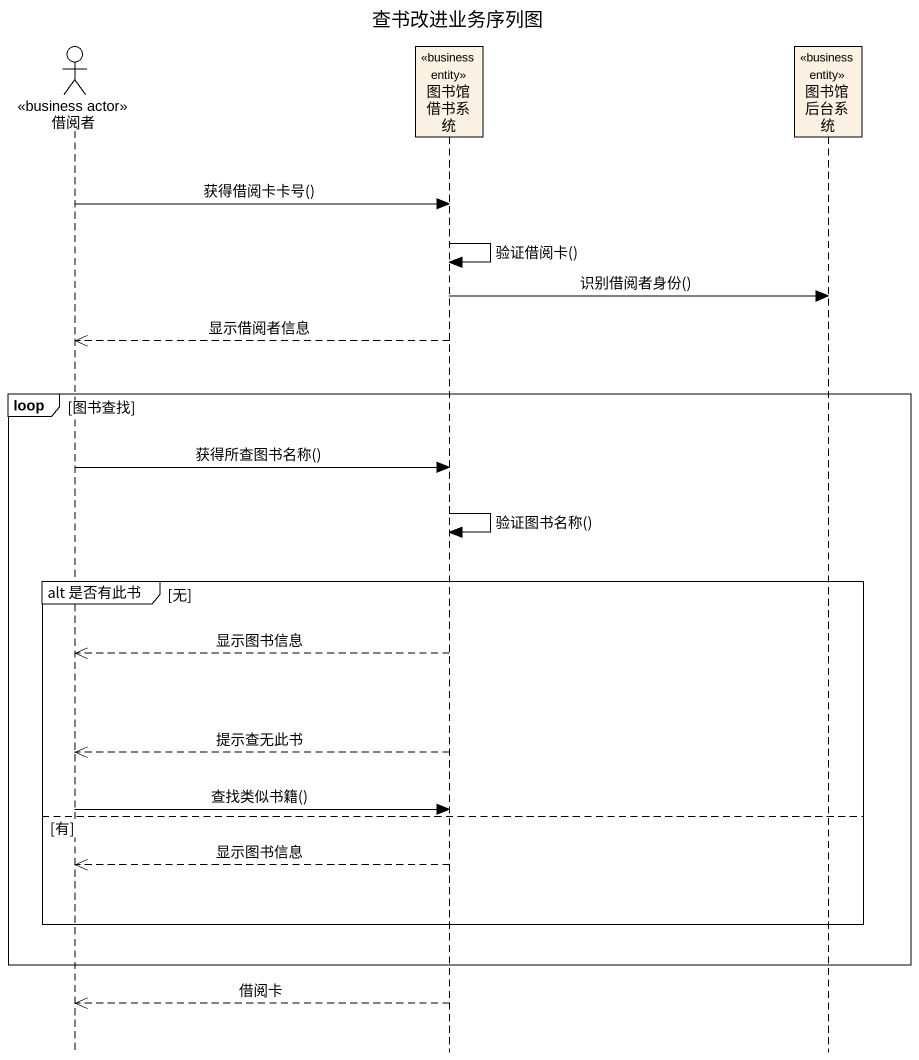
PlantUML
@startuml
title 查书改进业务序列图
hide footbox
actor 借阅者 <<business actor>>
participant 图书馆借书系统 <<business entity>>
participant 图书馆后台系统 <<business entity>>

借阅者 -> 图书馆借书系统 : 获得借阅卡卡号()
图书馆借书系统 -> 图书馆借书系统 : 验证借阅卡()
图书馆借书系统 -> 图书馆后台系统 : 识别借阅者身份()
图书馆借书系统 -->> 借阅者 : 显示借阅者信息
loop 图书查找
  借阅者 -> 图书馆借书系统 : 获得所查图书名称()
  图书馆借书系统 -> 图书馆借书系统 : 验证图书名称()
  group alt 是否有此书 [无]
    图书馆借书系统 -->> 借阅者 : 显示图书信息
    图书馆借书系统 -->> 借阅者 : 提示查无此书
    借阅者 -> 图书馆借书系统 : 查找类似书籍()
  else 有
    图书馆借书系统 -->> 借阅者 : 显示图书信息
  end
end
图书馆借书系统 -->> 借阅者 : 借阅卡
@enduml
